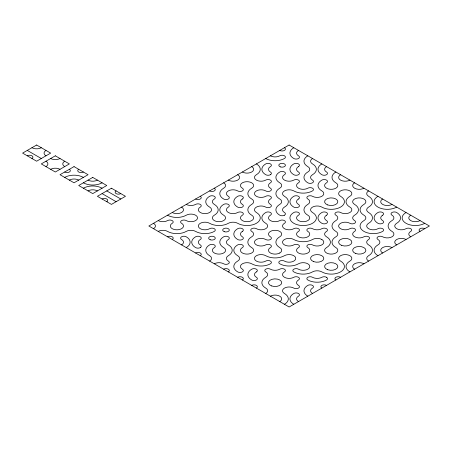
<?xml version="1.0" encoding="UTF-8"?>
<svg xmlns="http://www.w3.org/2000/svg" width="452" height="452" viewBox="0 0 452 452"><rect width="100%" height="100%" fill="white"/><g stroke="black" fill="none" stroke-linecap="round" stroke-linejoin="round"><path stroke-width="0.68" d="M106.768 190.908L120.791 199.004M27.278 150.414L41.301 158.511M102.09 193.603L116.119 201.705M420.049 231.401A3.305 1.91 0 0 1 420.049 228.701A3.305 1.91 0 0 1 424.722 228.701M410.698 236.797A6.61 3.819 0 0 1 410.698 231.401A3.305 1.91 0 0 0 410.698 228.701A3.305 1.91 0 0 0 406.02 228.701A6.61 3.819 0 0 1 396.67 228.701A6.61 3.819 0 0 1 396.67 223.299A13.227 7.633 0 0 0 396.67 212.502A3.305 1.91 0 0 0 391.991 212.502A3.305 1.91 0 0 0 391.991 215.203A6.61 3.819 0 0 1 391.991 220.599A13.227 7.633 0 0 0 391.991 231.401A6.61 3.819 0 0 1 391.991 236.797A6.61 3.819 0 0 1 382.641 236.797A3.305 1.91 0 0 0 377.968 236.797A3.305 1.91 0 0 0 377.968 239.498A6.61 3.819 0 0 1 377.968 244.899A13.227 7.633 0 0 0 377.968 255.696M424.722 223.299A13.227 7.633 0 0 1 406.02 223.299A13.227 7.633 0 0 1 406.02 212.502M420.049 220.599A6.61 3.819 0 0 1 410.698 220.599A6.61 3.819 0 0 1 410.698 215.203M396.67 244.899A6.61 3.819 0 0 1 396.67 239.498A6.61 3.819 0 0 1 406.02 239.498M382.641 252.996A6.61 3.819 0 0 1 382.641 247.594A6.61 3.819 0 0 1 391.991 247.594M368.612 261.092A6.61 3.819 0 0 1 368.612 255.696A13.227 7.633 0 0 0 368.612 244.899A6.61 3.819 0 0 1 368.612 239.498A3.305 1.91 0 0 0 368.612 236.797A3.305 1.91 0 0 0 363.939 236.797A6.61 3.819 0 0 1 354.588 236.797A6.61 3.819 0 0 1 354.588 231.401A3.305 1.91 0 0 0 354.588 228.701A3.305 1.91 0 0 0 349.91 228.701A6.61 3.819 0 0 1 340.559 228.701A6.61 3.819 0 0 1 340.559 223.299A6.61 3.819 0 0 1 349.91 223.299A3.305 1.91 0 0 0 354.588 223.299A3.305 1.91 0 0 0 354.588 220.599A6.61 3.819 0 0 1 354.588 215.203A13.227 7.633 0 0 0 354.588 204.406A6.61 3.819 0 0 1 354.588 199.004A6.61 3.819 0 0 1 363.939 199.004A6.61 3.819 0 0 1 363.939 204.406A13.227 7.633 0 0 0 363.939 215.203A6.61 3.819 0 0 1 363.939 220.599A13.227 7.633 0 0 0 363.939 231.401A13.227 7.633 0 0 0 382.641 231.401A3.305 1.91 0 0 0 382.641 228.701A3.305 1.91 0 0 0 377.968 228.701A6.61 3.819 0 0 1 368.612 228.701A6.61 3.819 0 0 1 368.612 223.299A13.227 7.633 0 0 0 368.612 212.502A6.61 3.819 0 0 1 368.612 207.101A13.227 7.633 0 0 0 368.612 196.304A6.61 3.819 0 0 1 368.612 190.908M349.91 271.895A13.227 7.633 0 0 1 349.91 261.092A6.61 3.819 0 0 0 349.91 255.696A6.61 3.819 0 0 0 340.559 255.696A6.61 3.819 0 0 0 340.559 261.092A13.227 7.633 0 0 1 340.559 271.895A13.227 7.633 0 0 1 321.858 271.895A6.61 3.819 0 0 0 312.501 271.895A13.227 7.633 0 0 1 293.8 271.895A3.305 1.91 0 0 1 293.8 269.194A3.305 1.91 0 0 1 298.478 269.194A6.61 3.819 0 0 0 307.829 269.194A6.61 3.819 0 0 0 307.829 263.793A6.61 3.819 0 0 0 298.478 263.793A13.227 7.633 0 0 1 279.771 263.793A3.305 1.91 0 0 1 279.771 261.092A3.305 1.91 0 0 1 284.449 261.092A6.61 3.819 0 0 0 293.8 261.092A6.61 3.819 0 0 0 293.8 255.696A6.61 3.819 0 0 0 284.449 255.696A13.227 7.633 0 0 1 265.742 255.696A6.61 3.819 0 0 0 256.391 255.696A6.61 3.819 0 0 0 256.391 261.092A6.61 3.819 0 0 0 265.742 261.092A3.305 1.91 0 0 1 270.42 261.092A3.305 1.91 0 0 1 270.42 263.793A13.227 7.633 0 0 1 251.719 263.793A6.61 3.819 0 0 0 242.368 263.793A6.61 3.819 0 0 0 242.368 269.194A3.305 1.91 0 0 1 242.368 271.895A3.305 1.91 0 0 1 237.69 271.895A13.227 7.633 0 0 1 237.69 261.092A6.61 3.819 0 0 0 237.69 255.696A13.227 7.633 0 0 1 237.69 244.899A3.305 1.91 0 0 1 242.368 244.899A3.305 1.91 0 0 1 242.368 247.594A6.61 3.819 0 0 0 242.368 252.996A6.61 3.819 0 0 0 251.719 252.996A6.61 3.819 0 0 0 251.719 247.594A13.227 7.633 0 0 1 251.719 236.797A6.61 3.819 0 0 0 251.719 231.401A3.305 1.91 0 0 1 251.719 228.701A3.305 1.91 0 0 1 256.391 228.701A6.61 3.819 0 0 0 265.742 228.701A6.61 3.819 0 0 0 265.742 223.299A13.227 7.633 0 0 1 265.742 212.502A3.305 1.91 0 0 1 270.42 212.502A3.305 1.91 0 0 1 270.42 215.203A6.61 3.819 0 0 0 270.42 220.599A6.61 3.819 0 0 0 279.771 220.599A3.305 1.91 0 0 1 284.449 220.599A3.305 1.91 0 0 1 284.449 223.299A6.61 3.819 0 0 0 284.449 228.701A6.61 3.819 0 0 0 293.8 228.701A3.305 1.91 0 0 1 298.478 228.701A3.305 1.91 0 0 1 298.478 231.401A6.61 3.819 0 0 0 298.478 236.797A6.61 3.819 0 0 0 307.829 236.797A6.61 3.819 0 0 0 307.829 231.401A3.305 1.91 0 0 1 307.829 228.701A3.305 1.91 0 0 1 312.501 228.701A6.61 3.819 0 0 0 321.858 228.701A3.305 1.91 0 0 1 326.53 228.701A3.305 1.91 0 0 1 326.53 231.401A6.61 3.819 0 0 0 326.53 236.797A13.227 7.633 0 0 1 326.53 247.594A6.61 3.819 0 0 0 326.53 252.996A6.61 3.819 0 0 0 335.881 252.996A6.61 3.819 0 0 0 335.881 247.594A13.227 7.633 0 0 1 335.881 236.797A6.61 3.819 0 0 0 335.881 231.401A13.227 7.633 0 0 1 335.881 220.599A6.61 3.819 0 0 0 335.881 215.203A3.305 1.91 0 0 1 335.881 212.502A3.305 1.91 0 0 1 340.559 212.502A6.61 3.819 0 0 0 349.91 212.502A6.61 3.819 0 0 0 349.91 207.101A13.227 7.633 0 0 1 349.91 196.304A6.61 3.819 0 0 0 349.91 190.908A6.61 3.819 0 0 0 340.559 190.908A6.61 3.819 0 0 0 340.559 196.304A13.227 7.633 0 0 1 340.559 207.101A13.227 7.633 0 0 1 321.858 207.101A6.61 3.819 0 0 0 312.501 207.101A6.61 3.819 0 0 0 312.501 212.502A13.227 7.633 0 0 1 312.501 223.299A13.227 7.633 0 0 1 293.8 223.299A13.227 7.633 0 0 1 293.8 212.502A3.305 1.91 0 0 1 298.478 212.502A3.305 1.91 0 0 1 298.478 215.203A6.61 3.819 0 0 0 298.478 220.599A6.61 3.819 0 0 0 307.829 220.599A6.61 3.819 0 0 0 307.829 215.203A13.227 7.633 0 0 1 307.829 204.406A6.61 3.819 0 0 0 307.829 199.004A3.305 1.91 0 0 1 307.829 196.304A3.305 1.91 0 0 1 312.501 196.304A6.61 3.819 0 0 0 321.858 196.304A6.61 3.819 0 0 0 321.858 190.908A13.227 7.633 0 0 1 321.858 180.105A3.305 1.91 0 0 1 326.53 180.105A3.305 1.91 0 0 1 326.53 182.806A6.61 3.819 0 0 0 326.53 188.207A6.61 3.819 0 0 0 335.881 188.207A6.61 3.819 0 0 0 335.881 182.806A13.227 7.633 0 0 1 335.881 172.009M354.588 269.194A6.61 3.819 0 0 1 354.588 263.793A6.61 3.819 0 0 1 363.939 263.793M335.881 279.991A3.305 1.91 0 0 1 335.881 277.291A3.305 1.91 0 0 1 340.559 277.291M321.858 288.088A3.305 1.91 0 0 1 321.858 285.393A3.305 1.91 0 0 1 326.53 285.393M312.501 293.489A6.61 3.819 0 0 1 312.501 288.088A3.305 1.91 0 0 0 312.501 285.393A3.305 1.91 0 0 0 307.829 285.393A13.227 7.633 0 0 0 307.829 296.19M293.8 304.286A13.227 7.633 0 0 1 293.8 293.489A3.305 1.91 0 0 1 298.478 293.489A3.305 1.91 0 0 1 298.478 296.19A6.61 3.819 0 0 0 298.478 301.586M270.42 296.19A6.61 3.819 0 0 1 279.771 296.19A6.61 3.819 0 0 1 279.771 301.586M284.449 304.286A13.227 7.633 0 0 0 284.449 293.489A6.61 3.819 0 0 1 284.449 288.088A6.61 3.819 0 0 1 293.8 288.088A3.305 1.91 0 0 0 298.478 288.088A3.305 1.91 0 0 0 298.478 285.393A6.61 3.819 0 0 1 298.478 279.991A3.305 1.91 0 0 0 298.478 277.291A3.305 1.91 0 0 0 293.8 277.291A6.61 3.819 0 0 1 284.449 277.291A6.61 3.819 0 0 1 284.449 271.895A3.305 1.91 0 0 0 284.449 269.194A3.305 1.91 0 0 0 279.771 269.194A6.61 3.819 0 0 1 270.42 269.194A3.305 1.91 0 0 0 265.742 269.194A3.305 1.91 0 0 0 265.742 271.895A6.61 3.819 0 0 1 265.742 277.291A13.227 7.633 0 0 0 265.742 288.088A6.61 3.819 0 0 1 265.742 293.489M396.67 207.101A13.227 7.633 0 0 1 377.968 207.101A13.227 7.633 0 0 1 377.968 196.304M391.991 204.406A6.61 3.819 0 0 1 382.641 204.406A6.61 3.819 0 0 1 382.641 199.004M251.719 285.393A3.305 1.91 0 0 1 256.391 285.393A3.305 1.91 0 0 1 256.391 288.088M237.69 277.291A3.305 1.91 0 0 1 242.368 277.291A3.305 1.91 0 0 1 242.368 279.991M363.939 188.207A6.61 3.819 0 0 1 354.588 188.207A6.61 3.819 0 0 1 354.588 182.806M223.661 269.194A3.305 1.91 0 0 1 228.339 269.194A3.305 1.91 0 0 1 228.339 271.895M214.31 263.793A6.61 3.819 0 0 1 223.661 263.793A3.305 1.91 0 0 0 228.339 263.793A3.305 1.91 0 0 0 228.339 261.092A6.61 3.819 0 0 1 228.339 255.696A13.227 7.633 0 0 0 228.339 244.899A6.61 3.819 0 0 1 228.339 239.498A3.305 1.91 0 0 0 228.339 236.797A3.305 1.91 0 0 0 223.661 236.797A13.227 7.633 0 0 0 223.661 247.594A6.61 3.819 0 0 1 223.661 252.996A6.61 3.819 0 0 1 214.31 252.996A6.61 3.819 0 0 1 214.31 247.594A3.305 1.91 0 0 0 214.31 244.899A3.305 1.91 0 0 0 209.632 244.899A13.227 7.633 0 0 0 209.632 255.696A6.61 3.819 0 0 1 209.632 261.092M349.91 180.105A6.61 3.819 0 0 1 340.559 180.105A6.61 3.819 0 0 1 340.559 174.709M321.858 163.912A13.227 7.633 0 0 0 321.858 174.709A3.305 1.91 0 0 0 326.53 174.709A3.305 1.91 0 0 0 326.53 172.009A6.61 3.819 0 0 1 326.53 166.607M195.609 252.996A3.305 1.91 0 0 1 200.281 252.996A3.305 1.91 0 0 1 200.281 255.696M307.829 155.81A13.227 7.633 0 0 0 307.829 166.607A6.61 3.819 0 0 1 307.829 172.009A13.227 7.633 0 0 0 307.829 182.806A3.305 1.91 0 0 0 312.501 182.806A3.305 1.91 0 0 0 312.501 180.105A6.61 3.819 0 0 1 312.501 174.709A13.227 7.633 0 0 0 312.501 163.912A6.61 3.819 0 0 1 312.501 158.511M181.58 244.899A6.61 3.819 0 0 0 181.58 239.498A3.305 1.91 0 0 1 181.58 236.797A3.305 1.91 0 0 1 186.258 236.797A13.227 7.633 0 0 1 186.258 247.594M293.8 147.714A13.227 7.633 0 0 0 293.8 158.511A3.305 1.91 0 0 0 298.478 158.511A3.305 1.91 0 0 0 298.478 155.81A6.61 3.819 0 0 1 298.478 150.414M167.551 236.797A3.305 1.91 0 0 1 172.229 236.797A3.305 1.91 0 0 1 172.229 239.498M158.2 231.401A6.61 3.819 0 0 1 167.551 231.401A13.227 7.633 0 0 0 186.258 231.401A6.61 3.819 0 0 1 195.609 231.401A13.227 7.633 0 0 0 214.31 231.401A3.305 1.91 0 0 0 214.31 228.701A3.305 1.91 0 0 0 209.632 228.701A6.61 3.819 0 0 1 200.281 228.701A6.61 3.819 0 0 1 200.281 223.299A6.61 3.819 0 0 1 209.632 223.299A13.227 7.633 0 0 0 228.339 223.299A6.61 3.819 0 0 1 237.69 223.299A13.227 7.633 0 0 0 256.391 223.299A13.227 7.633 0 0 0 256.391 212.502A6.61 3.819 0 0 1 256.391 207.101A6.61 3.819 0 0 1 265.742 207.101A3.305 1.91 0 0 0 270.42 207.101A3.305 1.91 0 0 0 270.42 204.406A6.61 3.819 0 0 1 270.42 199.004A3.305 1.91 0 0 0 270.42 196.304A3.305 1.91 0 0 0 265.742 196.304A6.61 3.819 0 0 1 256.391 196.304A6.61 3.819 0 0 1 256.391 190.908A6.61 3.819 0 0 1 265.742 190.908A3.305 1.91 0 0 0 270.42 190.908A3.305 1.91 0 0 0 270.42 188.207A6.61 3.819 0 0 1 270.42 182.806A3.305 1.91 0 0 0 270.42 180.105A3.305 1.91 0 0 0 265.742 180.105A6.61 3.819 0 0 1 256.391 180.105A6.61 3.819 0 0 1 256.391 174.709A13.227 7.633 0 0 0 256.391 163.912M270.42 155.81A6.61 3.819 0 0 0 279.771 155.81A3.305 1.91 0 0 1 284.449 155.81A3.305 1.91 0 0 1 284.449 158.511A13.227 7.633 0 0 1 265.742 158.511M284.449 147.714A3.305 1.91 0 0 1 284.449 150.414A3.305 1.91 0 0 1 279.771 150.414M251.719 166.607A6.61 3.819 0 0 1 251.719 172.009A6.61 3.819 0 0 1 242.368 172.009M237.69 174.709A6.61 3.819 0 0 1 237.69 180.105A6.61 3.819 0 0 1 228.339 180.105M223.661 182.806A6.61 3.819 0 0 1 223.661 188.207A13.227 7.633 0 0 0 223.661 199.004A3.305 1.91 0 0 0 228.339 199.004A3.305 1.91 0 0 0 228.339 196.304A6.61 3.819 0 0 1 228.339 190.908A6.61 3.819 0 0 1 237.69 190.908A3.305 1.91 0 0 0 242.368 190.908A3.305 1.91 0 0 0 242.368 188.207A6.61 3.819 0 0 1 242.368 182.806A6.61 3.819 0 0 1 251.719 182.806A6.61 3.819 0 0 1 251.719 188.207A13.227 7.633 0 0 0 251.719 199.004A6.61 3.819 0 0 1 251.719 204.406A13.227 7.633 0 0 0 251.719 215.203A6.61 3.819 0 0 1 251.719 220.599A6.61 3.819 0 0 1 242.368 220.599A6.61 3.819 0 0 1 242.368 215.203A3.305 1.91 0 0 0 242.368 212.502A3.305 1.91 0 0 0 237.69 212.502A6.61 3.819 0 0 1 228.339 212.502A6.61 3.819 0 0 1 228.339 207.101A3.305 1.91 0 0 0 228.339 204.406A3.305 1.91 0 0 0 223.661 204.406A13.227 7.633 0 0 0 223.661 215.203A6.61 3.819 0 0 1 223.661 220.599A6.61 3.819 0 0 1 214.31 220.599A6.61 3.819 0 0 1 214.31 215.203A13.227 7.633 0 0 0 214.31 204.406A6.61 3.819 0 0 1 214.31 199.004A3.305 1.91 0 0 0 214.31 196.304A3.305 1.91 0 0 0 209.632 196.304A13.227 7.633 0 0 0 209.632 207.101A6.61 3.819 0 0 1 209.632 212.502A6.61 3.819 0 0 1 200.281 212.502A6.61 3.819 0 0 1 200.281 207.101A3.305 1.91 0 0 0 200.281 204.406A3.305 1.91 0 0 0 195.609 204.406A6.61 3.819 0 0 1 186.258 204.406M214.31 188.207A3.305 1.91 0 0 1 214.31 190.908A3.305 1.91 0 0 1 209.632 190.908M200.281 196.304A3.305 1.91 0 0 1 200.281 199.004A3.305 1.91 0 0 1 195.609 199.004M181.58 207.101A6.61 3.819 0 0 1 181.58 212.502A6.61 3.819 0 0 1 172.229 212.502M167.551 215.203A13.227 7.633 0 0 0 186.258 215.203A6.61 3.819 0 0 1 195.609 215.203A6.61 3.819 0 0 1 195.609 220.599A6.61 3.819 0 0 1 186.258 220.599A3.305 1.91 0 0 0 181.58 220.599A3.305 1.91 0 0 0 181.58 223.299A6.61 3.819 0 0 1 181.58 228.701A6.61 3.819 0 0 1 172.229 228.701A6.61 3.819 0 0 1 172.229 223.299A3.305 1.91 0 0 0 172.229 220.599A3.305 1.91 0 0 0 167.551 220.599A6.61 3.819 0 0 1 158.2 220.599M153.522 223.299A6.61 3.819 0 0 1 153.522 228.701M27.278 155.81A3.305 1.91 0 0 1 31.951 155.81A3.305 1.91 0 0 1 31.951 158.511M41.301 147.714A6.61 3.819 0 0 1 31.951 147.714M45.98 155.81A6.61 3.819 0 0 1 45.98 150.414M102.09 199.004A3.305 1.91 0 0 1 106.768 199.004A3.305 1.91 0 0 1 106.768 201.705M120.791 193.603A3.305 1.91 0 0 1 116.119 193.603A3.305 1.91 0 0 1 116.119 190.908M102.09 182.806A13.227 7.633 0 0 1 83.388 182.806M97.412 180.105A6.61 3.819 0 0 1 88.061 180.105M83.388 188.207A13.227 7.633 0 0 1 102.09 188.207M88.061 190.908A6.61 3.819 0 0 1 97.412 190.908M69.359 180.105A6.61 3.819 0 0 1 78.71 180.105M64.681 177.41A13.227 7.633 0 0 1 83.388 177.41M83.388 172.009A3.305 1.91 0 0 1 78.71 172.009A3.305 1.91 0 0 1 78.71 169.308M69.359 169.308A3.305 1.91 0 0 1 69.359 172.009A3.305 1.91 0 0 1 64.681 172.009M64.681 166.607A6.61 3.819 0 0 1 64.681 161.211M50.658 169.308A6.61 3.819 0 0 1 60.009 169.308M45.98 161.211A6.61 3.819 0 0 1 45.98 166.607M60.009 158.511A6.61 3.819 0 0 1 50.658 158.511M36.629 145.013L22.6 153.109L36.629 161.211L50.658 153.109L36.629 145.013M55.33 155.81L41.301 163.912L55.33 172.009L69.359 163.912L55.33 155.81M74.032 166.607L60.009 174.709L74.032 182.806L88.061 174.709L74.032 166.607M92.739 177.41L78.71 185.506L92.739 193.603L106.768 185.506L92.739 177.41M111.441 188.207L97.412 196.304L111.441 204.406L125.47 196.304L111.441 188.207M289.122 145.013L148.849 226L289.122 306.987L429.4 226L289.122 145.013M355.747 253.527A6.61 3.819 0 0 0 365.871 250.436A6.61 3.819 0 0 0 356.17 246.922A6.61 3.819 0 0 0 355.747 253.527M327.689 269.725A6.61 3.819 0 0 0 337.813 266.635A6.61 3.819 0 0 0 328.118 263.12A6.61 3.819 0 0 0 327.689 269.725M326.53 277.291A3.305 1.91 0 0 0 321.858 277.291A6.61 3.819 0 0 1 312.501 277.291A3.305 1.91 0 0 0 307.829 277.291A3.305 1.91 0 0 0 307.829 279.991A13.227 7.633 0 0 0 326.53 279.991A3.305 1.91 0 0 0 326.53 277.291M382.641 215.203A6.61 3.819 0 0 0 382.641 220.599A3.305 1.91 0 0 1 382.641 223.299A3.305 1.91 0 0 1 377.968 223.299A13.227 7.633 0 0 1 377.968 212.502A3.305 1.91 0 0 1 382.641 212.502A3.305 1.91 0 0 1 382.641 215.203M341.718 245.43A6.61 3.819 0 0 0 351.842 242.34A6.61 3.819 0 0 0 342.147 238.82A6.61 3.819 0 0 0 341.718 245.43M313.66 261.629A6.61 3.819 0 0 0 323.785 258.538A6.61 3.819 0 0 0 314.089 255.018A6.61 3.819 0 0 0 313.66 261.629M271.579 285.924A6.61 3.819 0 0 0 281.703 282.833A6.61 3.819 0 0 0 272.008 279.313A6.61 3.819 0 0 0 271.579 285.924M321.858 239.498A6.61 3.819 0 0 0 312.501 239.498A13.227 7.633 0 0 1 293.8 239.498A6.61 3.819 0 0 0 284.449 239.498A6.61 3.819 0 0 0 284.449 244.899A6.61 3.819 0 0 0 293.8 244.899A3.305 1.91 0 0 1 298.478 244.899A3.305 1.91 0 0 1 298.478 247.594A6.61 3.819 0 0 0 298.478 252.996A6.61 3.819 0 0 0 307.829 252.996A6.61 3.819 0 0 0 307.829 247.594A3.305 1.91 0 0 1 307.829 244.899A3.305 1.91 0 0 1 312.501 244.899A6.61 3.819 0 0 0 321.858 244.899A6.61 3.819 0 0 0 321.858 239.498M256.391 271.895A6.61 3.819 0 0 0 256.391 277.291A3.305 1.91 0 0 1 256.391 279.991A3.305 1.91 0 0 1 251.719 279.991A13.227 7.633 0 0 1 251.719 269.194A3.305 1.91 0 0 1 256.391 269.194A3.305 1.91 0 0 1 256.391 271.895M326.53 215.203A6.61 3.819 0 0 0 326.53 220.599A3.305 1.91 0 0 1 326.53 223.299A3.305 1.91 0 0 1 321.858 223.299A13.227 7.633 0 0 1 321.858 212.502A3.305 1.91 0 0 1 326.53 212.502A3.305 1.91 0 0 1 326.53 215.203M279.771 252.996A6.61 3.819 0 0 0 279.771 247.594A13.227 7.633 0 0 1 279.771 236.797A6.61 3.819 0 0 0 279.771 231.401A6.61 3.819 0 0 0 270.42 231.401A6.61 3.819 0 0 0 270.42 236.797A3.305 1.91 0 0 1 270.42 239.498A3.305 1.91 0 0 1 265.742 239.498A6.61 3.819 0 0 0 256.391 239.498A6.61 3.819 0 0 0 256.391 244.899A6.61 3.819 0 0 0 265.742 244.899A3.305 1.91 0 0 1 270.42 244.899A3.305 1.91 0 0 1 270.42 247.594A6.61 3.819 0 0 0 270.42 252.996A6.61 3.819 0 0 0 279.771 252.996M327.689 204.937A6.61 3.819 0 0 0 337.813 201.846A6.61 3.819 0 0 0 328.118 198.326A6.61 3.819 0 0 0 327.689 204.937M298.478 199.004A6.61 3.819 0 0 0 298.478 204.406A3.305 1.91 0 0 1 298.478 207.101A3.305 1.91 0 0 1 293.8 207.101A13.227 7.633 0 0 1 293.8 196.304A3.305 1.91 0 0 1 298.478 196.304A3.305 1.91 0 0 1 298.478 199.004M284.449 215.203A3.305 1.91 0 0 0 284.449 212.502A6.61 3.819 0 0 1 284.449 207.101A13.227 7.633 0 0 0 284.449 196.304A6.61 3.819 0 0 1 284.449 190.908A6.61 3.819 0 0 1 293.8 190.908A13.227 7.633 0 0 0 312.501 190.908A3.305 1.91 0 0 0 312.501 188.207A3.305 1.91 0 0 0 307.829 188.207A6.61 3.819 0 0 1 298.478 188.207A6.61 3.819 0 0 1 298.478 182.806A3.305 1.91 0 0 0 298.478 180.105A3.305 1.91 0 0 0 293.8 180.105A6.61 3.819 0 0 1 284.449 180.105A6.61 3.819 0 0 1 284.449 174.709A3.305 1.91 0 0 0 284.449 172.009A3.305 1.91 0 0 0 279.771 172.009A13.227 7.633 0 0 0 279.771 182.806A6.61 3.819 0 0 1 279.771 188.207A13.227 7.633 0 0 0 279.771 199.004A6.61 3.819 0 0 1 279.771 204.406A13.227 7.633 0 0 0 279.771 215.203A3.305 1.91 0 0 0 284.449 215.203M242.368 231.401A6.61 3.819 0 0 0 242.368 236.797A3.305 1.91 0 0 1 242.368 239.498A3.305 1.91 0 0 1 237.69 239.498A13.227 7.633 0 0 1 237.69 228.701A3.305 1.91 0 0 1 242.368 228.701A3.305 1.91 0 0 1 242.368 231.401M224.294 231.684A3.305 1.91 0 0 0 229.305 230.085A3.305 1.91 0 0 0 224.401 228.379A3.305 1.91 0 0 0 224.294 231.684M210.265 239.786A3.305 1.91 0 0 0 215.276 238.181A3.305 1.91 0 0 0 210.372 236.475A3.305 1.91 0 0 0 210.265 239.786M200.281 247.594A3.305 1.91 0 0 0 200.281 244.899A6.61 3.819 0 0 1 200.281 239.498A3.305 1.91 0 0 0 200.281 236.797A3.305 1.91 0 0 0 195.609 236.797A13.227 7.633 0 0 0 195.609 247.594A3.305 1.91 0 0 0 200.281 247.594M298.478 166.607A6.61 3.819 0 0 0 298.478 172.009A3.305 1.91 0 0 1 298.478 174.709A3.305 1.91 0 0 1 293.8 174.709A13.227 7.633 0 0 1 293.8 163.912A3.305 1.91 0 0 1 298.478 163.912A3.305 1.91 0 0 1 298.478 166.607M242.368 199.004A6.61 3.819 0 0 0 242.368 204.406A3.305 1.91 0 0 1 242.368 207.101A3.305 1.91 0 0 1 237.69 207.101A13.227 7.633 0 0 1 237.69 196.304A3.305 1.91 0 0 1 242.368 196.304A3.305 1.91 0 0 1 242.368 199.004M280.404 166.895A3.305 1.91 0 0 0 285.415 165.296A3.305 1.91 0 0 0 280.511 163.59A3.305 1.91 0 0 0 280.404 166.895M270.42 174.709A3.305 1.91 0 0 0 270.42 172.009A6.61 3.819 0 0 1 270.42 166.607A3.305 1.91 0 0 0 270.42 163.912A3.305 1.91 0 0 0 265.742 163.912A13.227 7.633 0 0 0 265.742 174.709A3.305 1.91 0 0 0 270.42 174.709"/></g></svg>
